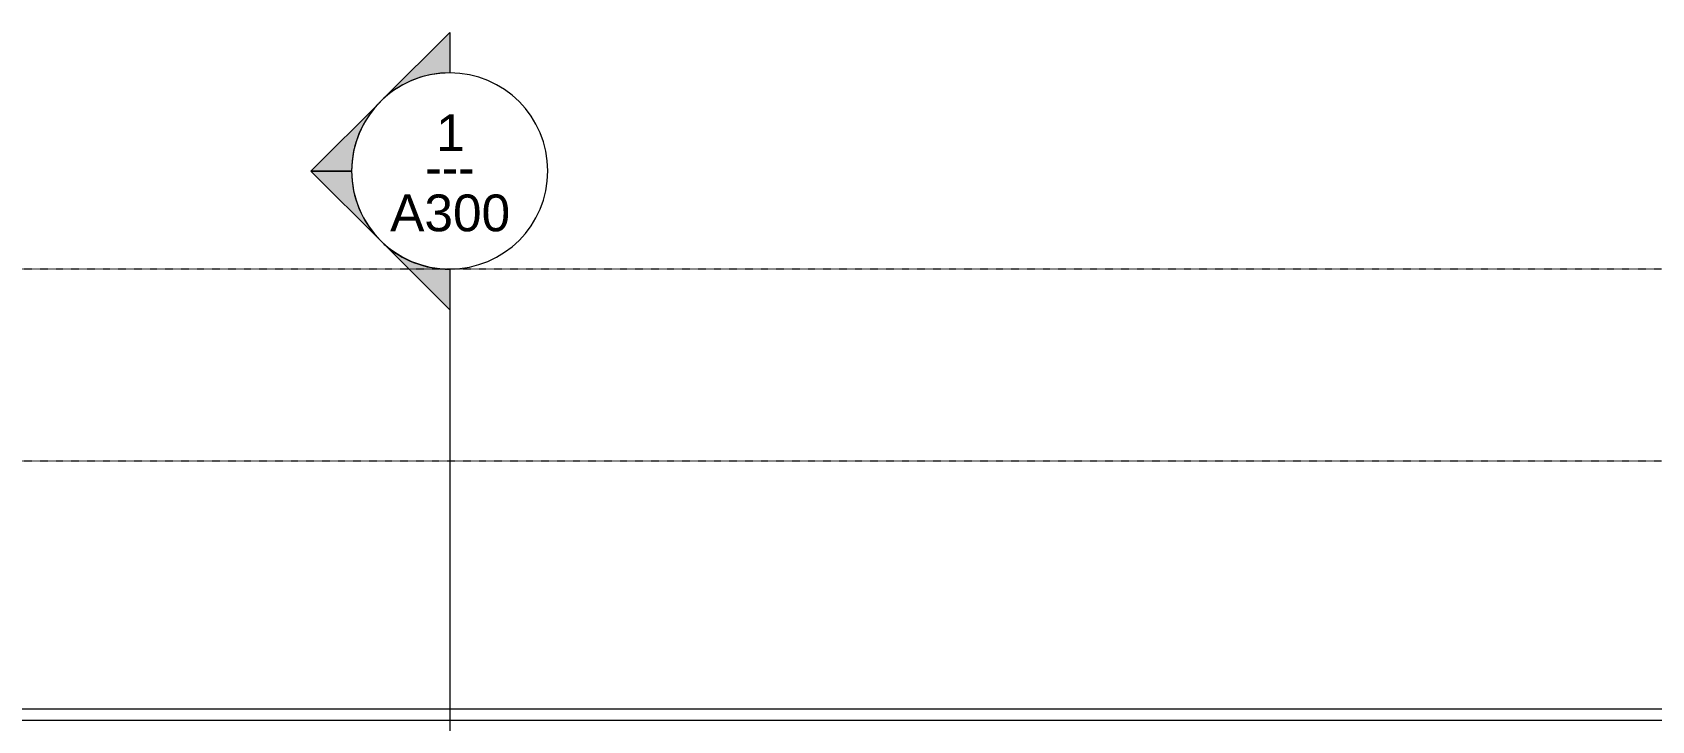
# Model space of a CAD drawing. Header units: inches. Extents: x -4169 to 1533, y -251 to 585.
# Drawn here: x -2645.9 to -2249.7, y 416.5 to 584.9 of the extents above; entities that cross this region are included whole.
import ezdxf

# ---------------------------------------------------------------- set-up
doc = ezdxf.new("R2010")
doc.units = ezdxf.units.IN
doc.header["$MEASUREMENT"] = 0
doc.linetypes.add('Aligning Line 1_8_', pattern=[0.25, 0.125, -0.125])
for name, color, linetype, lineweight in [('0-1', 7, 'Continuous', 5), ('A-WALL', 113, 'Continuous', 13), ('G-ANNO-SYMB', 111, 'Aligning Line 1_8_', 9), ('G-ANNO-SYMB-1', 147, 'Aligning Line 1_8_', 9), ('G-ANNO-SYMB-2', 111, 'Continuous', 9)]:
    doc.layers.add(name, color=color, linetype=linetype, lineweight=lineweight)
doc.styles.add('Arial', font='arial.ttf', dxfattribs={"height": 9})
doc.styles.add('Century Gothic', font='ufonts.com_century-gothic.ttf', dxfattribs={"height": 9})

# ---------------------------------------------------------------- blocks, each defined once
blk = doc.blocks.new('CTR - 2nd Phase_rvt-1-BUILDING ELEVATION - WEST')
at = {"layer": 'G-ANNO-SYMB-1'}
blk.add_line((-1953.4, 526.95), (-4072, 526.95), dxfattribs=at)
blk = doc.blocks.new('CTR  - Topography_rvt-1-BUILDING ELEVATION - WEST')
at = {"layer": 'G-ANNO-SYMB-1'}
blk.add_line((-1953.4, 480), (-4072, 480), dxfattribs=at)
blk = doc.blocks.new('CTR - 1st Phase - Common Walls_rvt-1-BUILDING ELEVATION - WEST')
at = {"layer": 'G-ANNO-SYMB-1'}
for p, q in [((-1953.4, 526.95), (-4072, 526.95)), ((-1953.4, 526.95), (-4072, 526.95)), ((-1953.4, 480), (-4072, 480))]:
    blk.add_line(p, q, dxfattribs=at)
blk = doc.blocks.new('Basic Wall _ EXT - FIBER CEMENT - SMALL - ___-1939673-BUILDING ELEVATION - WEST')
at = {"layer": 'A-WALL'}
for p, q in [((-3861.51, 416.57), (-2067.14, 416.57)), ((-2073.48, 419.28), (-3855.16, 419.28))]:
    blk.add_line(p, q, dxfattribs=at)
blk = doc.blocks.new('Section - Section Head - Filled-22785-BUILDING ELEVATION - WEST')
at = {"layer": 'G-ANNO-SYMB-2'}
h = blk.add_hatch(color=256, dxfattribs=at)
edge = h.paths.add_edge_path(flags=0)
edge.add_arc((-2543.82, 550.95), 24.03, 90, 132.0784, ccw=False)
edge.add_line((-2543.82, 574.98), (-2543.82, 584.89))
edge.add_line((-2543.82, 584.89), (-2559.93, 568.79))
h = blk.add_hatch(color=256, dxfattribs=at)
edge = h.paths.add_edge_path(flags=0)
edge.add_line((-2560.79, 567.92), (-2577.76, 550.95))
edge.add_line((-2577.76, 550.95), (-2567.82, 550.95))
edge.add_arc((-2543.82, 550.95), 24, 135, 180, ccw=False)
h = blk.add_hatch(color=256, dxfattribs=at)
edge = h.paths.add_edge_path(flags=0)
edge.add_arc((-2543.82, 550.95), 24, 180, 225, ccw=False)
edge.add_line((-2567.82, 550.95), (-2577.76, 550.95))
edge.add_line((-2577.76, 550.95), (-2560.79, 533.98))
h = blk.add_hatch(color=256, dxfattribs=at)
edge = h.paths.add_edge_path(flags=0)
edge.add_line((-2559.93, 533.12), (-2543.82, 517.01))
edge.add_line((-2543.82, 517.01), (-2543.82, 526.92))
edge.add_arc((-2543.82, 550.95), 24.03, 227.9216, 270, ccw=False)
for p, q in [((-2559.93, 568.79), (-2543.82, 584.89)), ((-2543.82, 584.89), (-2543.82, 574.98)), ((-2577.76, 550.95), (-2560.79, 567.92)), ((-2567.82, 550.95), (-2577.76, 550.95)), ((-2560.79, 533.98), (-2577.76, 550.95)), ((-2577.76, 550.95), (-2567.82, 550.95)), ((-2543.82, 517.01), (-2559.93, 533.12)), ((-2543.82, 526.92), (-2543.82, 517.01))]:
    blk.add_line(p, q, dxfattribs=at)
for centre, radius, start, end in [((-2543.82, 550.98), 24, 90, 270), ((-2543.82, 550.95), 24.03, 90, 132.0784), ((-2543.82, 550.98), 24, 270, 90), ((-2543.82, 550.95), 24, 135, 180), ((-2543.82, 550.95), 24, 180, 225), ((-2543.82, 550.95), 24.03, 227.9216, 270)]:
    blk.add_arc(centre, radius, start, end, dxfattribs=at)

msp = doc.modelspace()

# ---------------------------------------------------------------- linework, layer by layer
at = {"layer": 'G-ANNO-SYMB'}
for p, q in [((-1953.4, 526.95), (-4072, 526.95)), ((-1953.4, 480), (-4072, 480))]:
    msp.add_line(p, q, dxfattribs=at)
at = {"layer": 'G-ANNO-SYMB-2'}
msp.add_line((-2543.82, 526.95), (-2543.82, -241.84), dxfattribs=at)

# ---------------------------------------------------------------- block references
at = {"layer": '0-1'}
for name in ['CTR - 2nd Phase_rvt-1-BUILDING ELEVATION - WEST', 'CTR - 1st Phase - Common Walls_rvt-1-BUILDING ELEVATION - WEST', 'CTR  - Topography_rvt-1-BUILDING ELEVATION - WEST']:
    msp.add_blockref(name, (0, 0), dxfattribs=at)
at = {"layer": 'A-WALL'}
msp.add_blockref('Basic Wall _ EXT - FIBER CEMENT - SMALL - ___-1939673-BUILDING ELEVATION - WEST', (0, 0), dxfattribs=at)
at = {"layer": 'G-ANNO-SYMB-2'}
msp.add_blockref('Section - Section Head - Filled-22785-BUILDING ELEVATION - WEST', (0, 0), dxfattribs=at)

# ---------------------------------------------------------------- texts
at = {"layer": 'G-ANNO-SYMB-2', "char_height": 9, "attachment_point": 1}
for s, insert, width, style in [('1', (-2547.14, 564.86), 8.484, 'Arial'), ('---', (-2549.79, 556.36), 15.453, 'Century Gothic'), ('A300', (-2558.39, 545.23), 35.754, 'Arial')]:
    msp.add_mtext(s, dxfattribs=dict(at, insert=insert, width=width, style=style))

doc.saveas('drawing.dxf')
